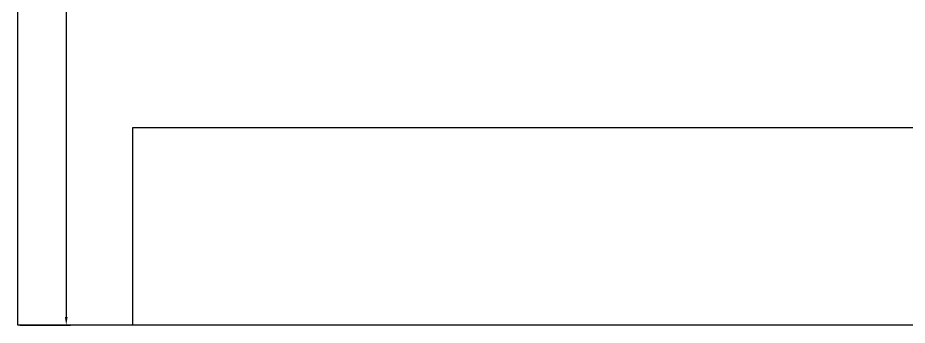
# Model space of a CAD drawing. Header units: millimetres. Extents: x -300 to 54435, y -106 to 60527.
# Drawn here: x 2011.1 to 2282.1, y 1296 to 1389.5 of the extents above; entities that cross this region are included whole.
import ezdxf

# ---------------------------------------------------------------- set-up
doc = ezdxf.new("R2010")
doc.units = ezdxf.units.MM
doc.styles.get("Standard").update_dxf_attribs({"font": ''})
doc.styles.get('Standard').set_extended_font_data('SimSun')
doc.dimstyles.new('ISO-25', dxfattribs={"dimtxt": 3, "dimasz": 2.5, "dimexe": 1.25, "dimexo": 0.625, "dimtad": 1, "dimtxsty": 'Standard', "dimcen": 2.5, "dimadec": 0, "dimazin": 0, "dimtfac": 1, "dimtmove": 0, "dimatfit": 3, "dimfxl": 1, "dimarcsym": 0})

# ---------------------------------------------------------------- blocks, each defined once
blk = doc.blocks.new('*D79')
at = {"color": 0, "lineweight": -2, "transparency": 16777216}
for p, q in [((2011.75, 1756.02), (2027.14, 1756.02)), ((2025.89, 1753.52), (2025.89, 1298.52)), ((2011.75, 1296.02), (2027.14, 1296.02))]:
    blk.add_line(p, q, dxfattribs=at)
at = {"color": 0, "transparency": 16777216}
for points in [[(2025.47, 1753.52), (2026.3, 1753.52), (2025.89, 1756.02)], [(2025.47, 1298.52), (2026.3, 1298.52), (2025.89, 1296.02)]]:
    blk.add_solid(points, dxfattribs=at)
at = {"layer": 'Defpoints', "color": 0, "transparency": 16777216}
for p in [(2011.13, 1756.02), (2011.13, 1296.02), (2025.89, 1296.02)]:
    blk.add_point(p, dxfattribs=at)
at = {"color": 0, "transparency": 16777216, "insert": (2019.26, 1599.27), "char_height": 3, "attachment_point": 5, "rotation": 90}
blk.add_mtext('{\\H4x;430}', dxfattribs=at)

msp = doc.modelspace()

# ---------------------------------------------------------------- linework, layer by layer
for p, q in [((3146.743, 1356.019), (2046.126, 1356.019)), ((2046.126, 1356.019), (2046.126, 1296.019))]:
    msp.add_line(p, q)
msp.add_lwpolyline([(3146.743, 1296.019), (2011.126, 1296.019), (2011.126, 1756.019), (3347.927, 1756.019)])

# ---------------------------------------------------------------- dimensions: what is measured, and where the dimension line sits
dim = msp.add_linear_dim(base=(2025.888, 1296.019), p1=(2011.126, 1756.019), p2=(2011.126, 1296.019), angle=90, text='{\\H4x;430}', dimstyle='ISO-25', override={"dimtxsty": 'Standard'})
dim.commit()
dim.dimension.update_dxf_attribs({"geometry": '*D79', "text_midpoint": (2025.888, 1599.273), "dimtype": 160})

doc.saveas('drawing.dxf')
